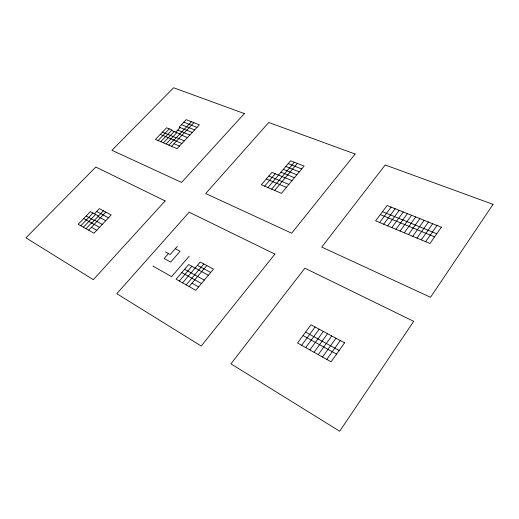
<?xml version="1.0" encoding="UTF-8"?>
<svg xmlns="http://www.w3.org/2000/svg" width="519" height="519" viewBox="0 0 519 519"><rect width="100%" height="100%" fill="white"/><g stroke="black" fill="none" stroke-linecap="round" stroke-linejoin="round"><path stroke-width="0.78" d="M425.619 241.679L437.017 225.454M421.285 239.875L432.69 223.728M416.984 238.078L428.402 222.015M326.775 359.42L340.243 340.529M412.715 236.301L424.14 220.309M408.479 234.536L419.91 218.622M322.5 357.02L335.968 338.232M318.257 354.639L331.732 335.949M404.269 232.784L415.706 216.942M400.091 231.039L411.535 215.275M314.053 352.278L327.521 333.685M309.875 349.929L323.343 331.44M395.945 229.314L407.396 213.62M391.826 227.594L403.276 211.979M305.73 347.6L319.198 329.208M301.617 345.291L315.085 326.996M387.732 225.888L399.195 210.344M383.671 224.195L395.134 208.729M379.636 222.515L391.105 207.12M274.655 190.434L297.329 163.407M189.111 286.572L206.809 265.566M271.658 189.15L294.325 162.226M267.973 187.573L290.634 160.773L304.108 166.08L281.428 193.328L261.375 184.751L271.924 172.373L291.989 180.638M186.172 284.905L203.857 263.989M182.565 282.861L200.23 262.05L213.471 269.127L195.754 290.329L176.103 279.203L188.637 264.547L208.346 275.258M264.664 186.159L275.213 173.729M179.321 281.026L191.868 266.305M189.24 256.172L171.614 276.659L152.923 266.078M168.461 253.577L164.147 258.501L170.68 262.101L180.087 251.28L175.273 248.711M177.239 246.46L170.193 254.518L165.386 251.91M171.542 146.306L193.859 122.692M91.818 223.053L103.456 210.805M168.818 145.145L173.696 139.994M88.658 230.196L105.831 212.076M173.988 140.117L191.407 121.725M83.403 227.218L95.574 214.451M175.688 132.163L180.08 127.551M166.112 143.984L176.882 132.656M86.024 228.704L91.539 222.898M160.741 141.687L171.932 129.984L166.605 127.797L155.434 139.41L177.037 148.661L199.38 124.865L186.217 119.681L179.1 127.155L192.244 132.468M80.802 225.739L92.953 213.024M94.419 213.822L99.382 208.625L111.189 214.944L93.984 233.213L78.213 224.273L90.351 211.609L98.487 216.034M163.42 142.829L174.176 131.547M158.081 140.545L169.259 128.887M183.856 122.166L197.012 127.389M288.233 163.615L301.708 168.967M181.481 124.657L194.631 129.925M285.826 166.469L299.294 171.867M283.4 169.33L296.868 174.773M382.49 211.687L436.784 233.751M177.693 130.068L189.844 135.024M280.967 172.204L294.435 177.699M380.31 214.594L434.624 236.846M171.491 130.438L179.885 133.889M179.483 134.317L187.437 137.587M176.408 137.554L184.355 140.87M268.803 176.038L288.862 184.394M162.453 132.118L176.155 137.827M160.293 134.363L181.929 143.452M266.338 178.925L286.397 187.359M173.988 143.718L179.49 146.053M197.447 265.326L210.682 272.469M96.677 211.454L108.471 217.824M98.033 216.514L105.753 220.718M305.587 332.121L339.134 350.487M184.602 269.264L204.291 280.111M94.562 220.166L102.269 224.416M303.031 335.572L336.578 354.088M86.154 215.988L94.27 220.471M181.78 272.566L201.456 283.504M83.708 218.538L99.518 227.335M191.965 283.179L198.615 286.91M91.428 227.277L96.755 230.267M413.675 321.326L339.686 431.237L230.936 363.838L304.874 268.2L413.675 321.326M493.05 204.343L430.53 297.277L321.754 247.096L385.202 164.984L493.05 204.343M441.371 227.192L429.979 243.495L375.633 220.847L387.109 205.518L441.371 227.192M344.551 342.845L331.083 361.84L297.536 343.001L311.004 324.803L344.551 342.845M274.908 254.102L201.203 346.05L116.82 293.689L189.15 212.187L274.908 254.102M355.139 154.007L291.659 233.206L205.686 193.548L268.751 122.484L355.139 154.007M244.378 113.583L181.579 182.422L111.922 150.283L173.625 87.763L244.378 113.583M165.146 200.931L93.323 279.683L25.95 237.838L95.82 167.014L165.146 200.931"/></g></svg>
